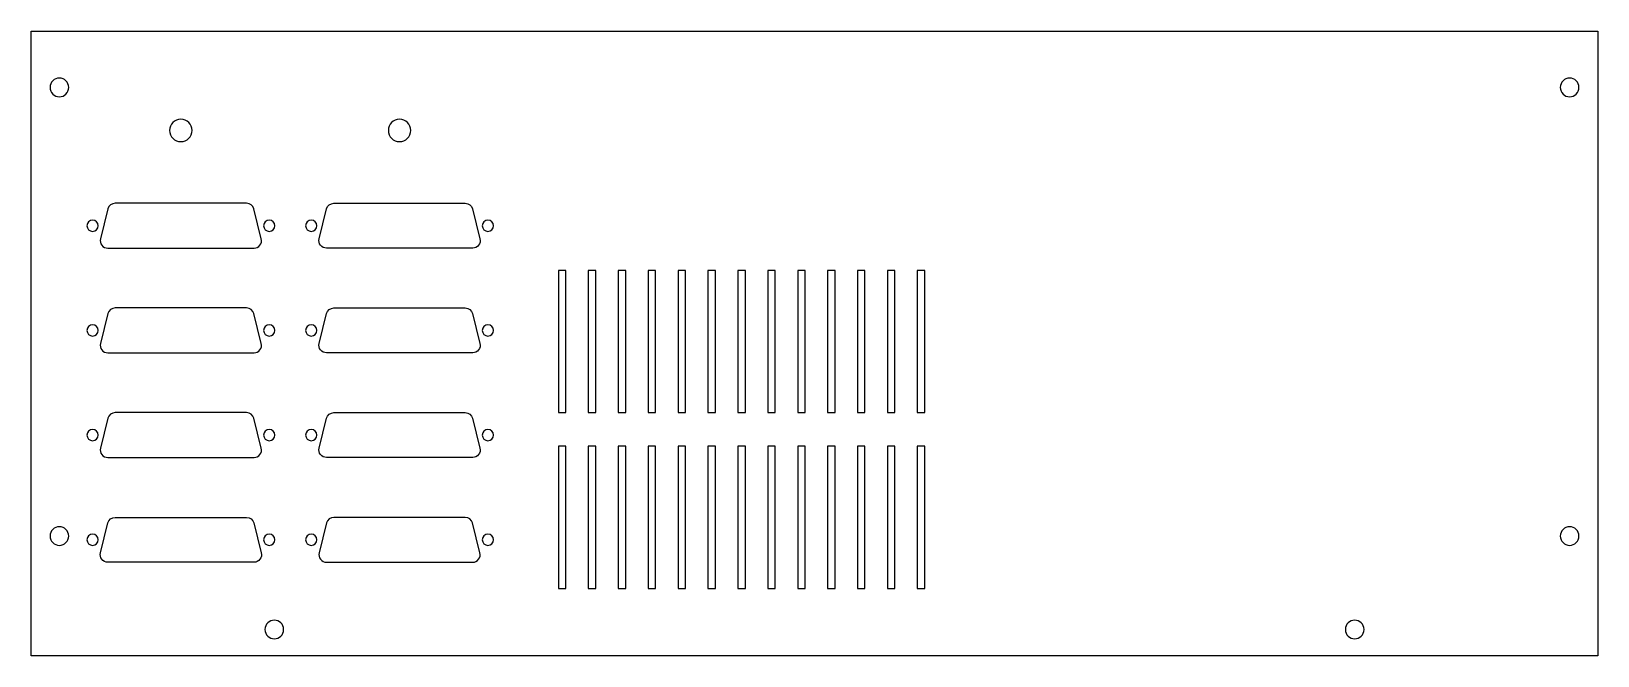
# Model space of a CAD drawing. Header units: millimetres. Extents: x 0 to 419, y 0 to 167.
import ezdxf

# ---------------------------------------------------------------- set-up
doc = ezdxf.new("R2010")
doc.units = ezdxf.units.MM

msp = doc.modelspace()

# ---------------------------------------------------------------- linework, layer by layer
at = {"layer": 'INTERIOR_PROFILES'}
for points in [[(20.49, 119.49), (18.49, 111.49, 0.487928), (20.43, 109), (59.57, 109, 0.487928), (61.51, 111.49), (59.51, 119.49, 0.344151), (57.57, 121), (22.43, 121, 0.344151)], [(78.99, 119.49, -0.344151), (80.93, 121), (116.07, 121, -0.344151), (118.01, 119.49), (120.01, 111.49, -0.487928), (118.07, 109), (78.93, 109, -0.487928), (76.99, 111.49)], [(20.49, 91.49), (18.49, 83.49, 0.487928), (20.43, 81), (59.57, 81, 0.487928), (61.51, 83.49), (59.51, 91.49, 0.344151), (57.57, 93), (22.43, 93, 0.344151)], [(78.93, 81, -0.487928), (76.99, 83.49), (78.99, 91.49, -0.344151), (80.93, 93), (116.07, 93, -0.344151), (118.01, 91.49), (120.01, 83.49, -0.487928), (118.07, 81)], [(20.43, 53), (59.57, 53, 0.487928), (61.51, 55.49), (59.51, 63.49, 0.344151), (57.57, 65), (22.43, 65, 0.344151), (20.49, 63.49), (18.49, 55.49, 0.487928)], [(120.01, 55.49, -0.487928), (118.07, 53), (78.93, 53, -0.487928), (76.99, 55.49), (78.99, 63.49, -0.344151), (80.93, 65), (116.07, 65, -0.344151), (118.01, 63.49)], [(20.43, 25, -0.487928), (18.49, 27.49), (20.49, 35.49, -0.344151), (22.43, 37), (57.57, 37, -0.344151), (59.51, 35.49), (61.51, 27.49, -0.487928), (59.57, 25)], [(78.93, 25), (118.07, 25, 0.487928), (120.01, 27.49), (118.01, 35.49, 0.344151), (116.07, 37), (80.93, 37, 0.344151), (78.99, 35.49), (76.99, 27.49, 0.487928)]]:
    msp.add_lwpolyline(points, format="xyb", close=True, dxfattribs=at)
for points in [[(143, 65), (143, 103), (141, 103), (141, 65)], [(151, 103), (149, 103), (149, 65), (151, 65)], [(157, 103), (157, 65), (159, 65), (159, 103)], [(167, 103), (165, 103), (165, 65), (167, 65)], [(175, 65), (175, 103), (173, 103), (173, 65)], [(183, 103), (181, 103), (181, 65), (183, 65)], [(191, 65), (191, 103), (189, 103), (189, 65)], [(199, 103), (197, 103), (197, 65), (199, 65)], [(205, 65), (207, 65), (207, 103), (205, 103)], [(213, 65), (215, 65), (215, 103), (213, 103)], [(221, 103), (221, 65), (223, 65), (223, 103)], [(229, 65), (231, 65), (231, 103), (229, 103)], [(237, 65), (239, 65), (239, 103), (237, 103)], [(143, 18), (143, 56), (141, 56), (141, 18)], [(149, 56), (149, 18), (151, 18), (151, 56)], [(159, 18), (159, 56), (157, 56), (157, 18)], [(165, 18), (167, 18), (167, 56), (165, 56)], [(175, 56), (173, 56), (173, 18), (175, 18)], [(181, 56), (181, 18), (183, 18), (183, 56)], [(189, 18), (191, 18), (191, 56), (189, 56)], [(199, 18), (199, 56), (197, 56), (197, 18)], [(205, 56), (205, 18), (207, 18), (207, 56)], [(213, 18), (215, 18), (215, 56), (213, 56)], [(221, 56), (221, 18), (223, 18), (223, 56)], [(231, 18), (231, 56), (229, 56), (229, 18)], [(239, 18), (239, 56), (237, 56), (237, 18)]]:
    msp.add_lwpolyline(points, close=True, dxfattribs=at)
at = {"layer": 'INTERIOR_PROFILES', "extrusion": (0, 0, -1)}
for centre, radius in [((-7.5, 152), 2.5), ((-411.5, 152), 2.5), ((-40, 140.5), 3), ((-98.5, 140.5), 3), ((-16.37, 115), 1.5), ((-63.63, 115), 1.5), ((-74.87, 115), 1.5), ((-122.13, 115), 1.5), ((-16.37, 87), 1.5), ((-63.63, 87), 1.5), ((-74.87, 87), 1.5), ((-122.13, 87), 1.5), ((-16.37, 59), 1.5), ((-63.63, 59), 1.5), ((-74.87, 59), 1.5), ((-122.13, 59), 1.5), ((-7.5, 32), 2.5), ((-411.5, 32), 2.5), ((-16.37, 31), 1.5), ((-63.63, 31), 1.5), ((-74.87, 31), 1.5), ((-122.13, 31), 1.5), ((-65, 7), 2.5), ((-354, 7), 2.5)]:
    msp.add_circle(centre, radius, dxfattribs=at)
at = {"layer": 'OUTER_PROFILES'}
msp.add_lwpolyline([(419, 167), (419, 0), (0, 0), (0, 167)], close=True, dxfattribs=at)

doc.saveas('drawing.dxf')
